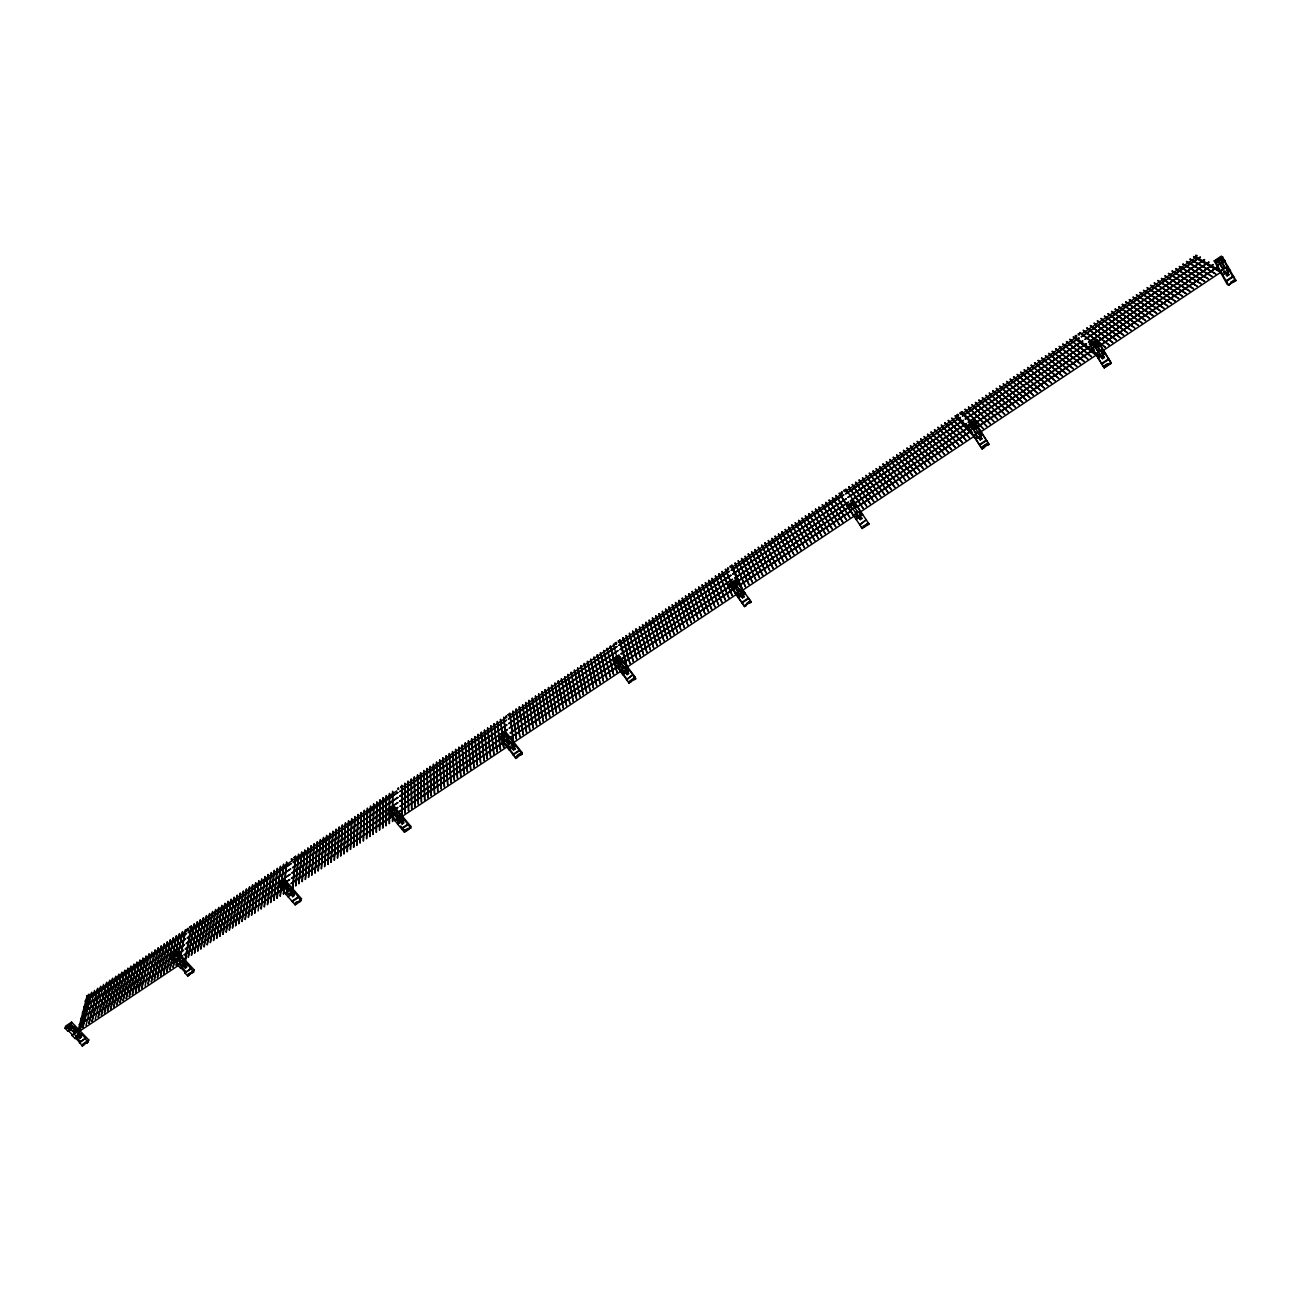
<?xml version="1.0" encoding="UTF-8"?>
<svg xmlns="http://www.w3.org/2000/svg" width="1301" height="1301" viewBox="0 0 1301 1301"><rect width="100%" height="100%" fill="white"/><g stroke="black" fill="none" stroke-linecap="round" stroke-linejoin="round"><path stroke-width="1.5" d="M292.53 887.737L295.49 856.253M292.644 890.551L292.058 888.925M295.652 885.656L298.628 854.074L295.896 885.818M301.881 852.188L298.905 883.818L301.556 852.188M394.821 808.929C392.658 812.133 396.772 813.044 393.276 809.612L389.763 811.304L390.333 812.653L393.861 809.645L390.333 812.653M397.309 811.97L394.61 808.734L394.61 806.945L388.3 811.141L388.3 812.93L390.999 816.166L397.309 811.304L403.977 819.955L397.667 824.151L390.999 815.499L393.471 813.857L397.358 818.508L394.886 820.15M301.978 881.476L304.808 849.911L302.304 881.558M305.182 879.46L307.963 847.829L305.524 879.427M392.772 817.353L392.577 821.516L392.43 815.402M392.447 809.417L392.642 791.268L392.788 809.368M310.906 845.959L308.532 877.427L311.199 845.813M314.338 843.877L311.736 875.28L314.013 843.796M314.956 872.841L317.363 841.601L315.151 873.02M318.029 870.922L320.436 839.503L318.338 870.759M323.38 837.551L321.38 868.873L323.673 837.47M389.178 823.598L389.487 793.382L389.487 823.435M295.246 858.66L294.433 857.489L295.213 858.725L396.821 790.91M326.827 835.535L324.599 866.726L326.502 835.453M327.771 864.303L329.82 833.242L328.015 864.466M330.909 862.238L332.942 831.16L331.235 862.27M334.113 860.172L336.081 829.062L334.471 860.14M339.333 827.176L337.496 858.156L339.024 827.176M385.909 825.68L386.316 795.496L386.267 825.68M340.569 855.879L342.342 824.883L340.911 855.847M343.789 853.732L345.481 822.785L344.098 853.814M347.042 851.618L348.603 820.703L347.367 851.586M383.014 827.843L383.291 797.627M350.327 849.293L351.742 818.605L350.603 849.439M353.498 847.211L354.88 816.508L353.839 847.293M382.673 827.924L383.014 797.773M356.718 845.13L358.019 814.41L357.076 845.097M361.304 812.523L360.117 843.113L361.011 812.556M363.207 840.869L364.313 810.214L363.548 840.82M379.729 829.924L380.006 799.708L379.42 829.989M367.272 808.328L366.589 838.803L367.598 808.328M370.736 806.23L369.826 836.657L370.427 806.213M373.907 804.034L373.078 834.494L373.566 804.034M376.168 832.201L376.9 801.806L376.477 832.282M400.171 819.045L401.879 819.679M401.83 815.06L401.765 785.186L402.058 817.028M404.92 813.027L404.774 783.169L405.261 813.109M407.831 781.299L408.53 810.946L408.124 781.234M411.1 779.25L411.685 808.848L411.295 779.071M414.726 806.555L414.287 776.827L415.052 806.604M417.41 775.006L418.337 804.392L417.637 774.843M420.467 772.761L421.443 802.343L420.808 772.761M424.533 800.066L423.801 770.468L424.874 800.001M427.801 797.822L426.972 768.354L428.143 797.822M430.029 766.468L431.216 795.822L430.338 766.403M433.282 764.403L434.501 793.643L433.526 764.24M436.372 762.191L437.738 791.447L436.697 762.158M439.575 760.093L441.25 789.138L439.884 759.995M442.73 757.898L444.422 787.089L443.072 757.898M446.015 755.897L447.674 784.91L446.259 755.735M450.764 782.535L449.268 753.474L451.089 782.633M452.358 751.62L454.391 780.405L452.634 751.523M455.496 749.376L457.48 778.356L455.822 749.392M458.7 747.294L460.733 776.144L459.025 747.262M463.92 773.835L462.034 744.953L464.262 773.867M465.091 743.017L467.401 771.786L465.416 742.952M468.279 740.854L470.653 769.59L468.604 740.854M471.499 738.789L473.906 767.379L471.808 738.724M474.67 736.577L477.337 765.183L475.011 736.577M480.411 762.825L478.036 734.268L480.736 762.906M481.077 732.3L484.053 760.678L481.419 732.3M484.297 730.203L487.159 758.613L484.623 730.121M487.501 728.007L490.558 756.401L487.826 728.023M490.802 725.991L493.827 754.206L491.046 725.828M493.925 723.763L497.08 752.011L494.25 723.73M500.251 749.62L497.291 721.404L500.592 749.701M502.186 735.455L500.495 719.258L502.528 735.407M502.04 738.252L505.552 735.244L504.999 734.528L501.487 737.537L502.04 738.252L505.634 735.862L503.715 717.111L506.04 735.228M503.227 741.424C506.3 756.645 499.308 739.342 504.251 737M513.375 742.871L509.781 713.062L513.488 741.066M509.081 747.197C507.878 746.774 513.147 747.864 509.293 746.563M512.757 711.289L516.399 739.114L513.033 711.159M511.748 745.424L512.594 744.123L513.651 745.213M515.977 709.143L519.815 736.919L516.253 709.045M519.148 706.882L523.132 734.707L519.489 706.85M522.514 704.866L526.547 732.463L522.709 704.703M529.605 730.105L525.75 702.41L529.93 730.186M532.922 727.893L528.987 700.247L533.28 727.893M532.076 698.295L536.614 725.714L532.402 698.263M535.296 696.1L539.931 723.535L535.638 696.116M538.581 694.051L543.2 721.388L538.874 693.905M541.801 691.856L546.453 719.193L542.11 691.79M545.005 689.628L549.754 716.981L545.347 689.628M548.339 687.578L553.185 714.753L548.583 687.416M551.494 685.334L556.47 712.541L551.819 685.302M554.828 683.253L559.869 710.297L555.072 683.09M558.064 681.09L563.17 708.086L558.308 680.927M561.235 678.829L566.602 705.825L561.56 678.797M564.601 676.764L569.871 703.63L564.813 676.585M573.025 701.255L567.87 674.276L573.367 701.304M576.376 698.995L571.123 672.113L576.717 699.076M579.742 696.751L574.375 669.934L580.067 696.848M583.092 694.523L577.644 667.771L583.417 694.604M509.39 715.729L508.545 714.542L509.341 715.778L615.877 643.832M586.442 692.295L580.896 665.592L586.784 692.376M589.808 690.05L584.149 663.412L590.15 690.148M587.288 661.493L593.402 687.985L587.597 661.331M590.573 659.347L596.72 685.773L590.865 659.233M599.907 683.334L593.939 656.875L600.233 683.432M597.045 654.875L603.404 681.285L597.387 654.842M606.64 678.862L600.428 652.533L606.982 678.829M603.583 650.516L610.315 676.748L603.924 650.484M607.193 648.337L613.568 674.552L606.884 648.402M610.12 646.142L616.983 672.308L610.478 646.109M613.438 644.028L617.259 658.843M619.585 639.832L626.773 665.803L619.926 639.799M619.731 641.539L618.284 640.694L618.642 642.271M622.707 637.75L629.993 663.656L623.049 637.718M622.61 671.137L623.846 672.178L624.09 670.617M626.334 635.522L633.441 661.347M625.407 669.852L626.22 668.568L627.293 669.885M629.261 633.359L636.84 659.005L629.603 633.294M632.546 631.18L640.238 656.745L632.888 631.131M633.115 661.298L625.992 635.604M635.831 628.985L643.507 654.663L636.173 628.952M646.662 652.24L639.458 626.708L647.004 652.208M642.418 624.594L650.37 650.11L642.759 624.561M645.703 622.398L653.639 647.914L646.044 622.317M656.875 645.589L649.118 620.024L657.168 645.394M652.289 617.991L660.518 643.361L652.63 617.91M655.59 615.796L663.998 640.986L655.932 615.763M659.233 613.6L667.397 638.677L658.924 613.665M662.437 611.226L670.682 636.596L662.29 611.519M665.494 609.177L674.129 634.303L665.819 609.112M668.795 606.982L677.414 632.075L669.137 606.949M672.097 604.77L680.862 629.798L672.438 604.737M675.414 602.558L684.326 627.521L675.756 602.526M679.057 600.363L687.855 625.114L678.78 600.46M682.375 598.151L691.27 622.805L682.082 598.249M685.334 595.939L694.474 620.707L685.676 595.891M688.652 593.728L697.938 618.447L688.993 593.646M691.969 591.5L701.402 616.154L692.311 591.435M695.287 589.288L704.947 613.747L695.628 589.255M698.604 587.076L708.378 611.421L698.946 587.044M711.452 609.226L702.052 584.686L711.793 609.112M705.256 582.637L715.013 607.047L705.597 582.604M708.573 580.425L718.494 604.77L708.915 580.392M721.746 602.379L711.907 578.246L722.071 602.396M715.566 575.936L725.519 599.972M728.625 597.81L718.884 573.643L728.967 597.696M299.572 900.178L300.092 901.56L301.507 898.796L285 879.964L278.804 884.095M721.892 571.529L732.284 595.614L722.234 571.497M731.552 584.051L725.34 569.139L731.878 583.921M725.177 600.054L715.241 576.018M300.092 901.56L295.164 904.829L288.204 896.909L294.449 892.079L289.814 895.169M301.507 898.796L300.271 899.495M744.985 593.321L738.317 597.744L744.985 593.321L741.993 588.914L731.682 564.927L742.334 588.849L739.96 590.638L736.366 585.58L738.594 584.1L731.943 588.54M745.603 586.621L735.016 562.861L745.262 586.653M748.709 584.36L738.155 560.585L749.051 584.328M301.344 900.731L294.449 892.079M738.399 594.72C740.594 591.874 739.765 596.817 738.448 594.964C741.18 597.208 739.976 591.516 738.301 594.215M752.173 582.149L741.489 558.357L752.498 582.035M741.066 592.362L741.489 593.5M741.212 593.11L741.147 592.134M755.93 579.693L745.034 556.178L755.621 579.774M748.059 554.047L759.41 577.481L748.417 554.015M296.514 903.935L295.978 902.552L296.579 903.219M762.532 575.253L751.539 551.657L762.858 575.14M754.759 549.591L766.208 573.058L755.1 549.542M758.109 547.347L769.785 570.586L758.467 547.314M295.164 904.829L295.343 902.894L296.953 901.837M772.908 568.358L761.589 544.94L773.233 568.244M764.825 542.875L776.583 566.146L765.167 542.826M292.741 896.714L291.717 894.21L292.741 896.714L294.335 894.519L292.855 895.511M768.175 540.631L780.177 563.675L768.501 540.517M783.609 561.284L771.851 538.272L783.316 561.479M775.233 536.158L786.991 559.235L774.924 536.223M294.384 892.795L287.635 884.306L285.57 885.688L289.554 890.226L291.619 888.843M292.709 890.079L295.799 856.253M778.6 533.914L790.504 556.909L778.356 534.028M781.966 531.654L793.886 554.633L781.657 531.735M785.332 529.409L797.48 552.258L785.088 529.54M289.554 890.226L287.017 885.997M788.699 527.165L800.977 549.738M792.065 524.921L804.457 547.591L791.772 525.019M795.431 522.66L807.872 545.347L795.122 522.742M288.204 896.909L285.358 893.673L287.96 890.144L283.992 885.623M811.092 542.956L798.554 520.254L811.417 542.793M814.589 540.679L801.92 517.993L814.865 540.452M800.652 549.9L788.406 527.263M805.221 515.895L818.329 538.403L805.563 515.814M280.04 885.038L280.626 885.721L284.155 882.712L283.569 882.029L278.609 885.997L281.374 889.136L287.635 884.306M808.604 513.651L821.728 536.11L808.929 513.57M825.062 533.719L812.052 511.228L825.387 533.605M283.618 893.998L284.431 886.046M284.838 882.062L286.838 862.124M815.353 509.13L828.656 531.458L815.711 509.098M832.038 529.068L818.768 506.951L832.364 528.954M822.476 504.577L835.844 526.547M284.09 883.412L283.569 882.029M283.276 893.95L283.683 889.982M284.48 882.029L286.513 862.189M825.859 502.365L839.243 524.482L825.615 502.479M842.511 522.059L828.981 499.926L842.837 521.896M832.298 497.828L846.349 519.733L832.624 497.714M280.626 885.721L280.105 884.338M281.26 888.16L280.219 896.243L280.902 888.111M281.325 884.127L283.602 864.108L281.878 882.176M281.374 889.136L283.862 886.827L287.846 891.348M835.681 495.551L849.781 517.473L836.023 495.486M835.518 526.71L822.151 504.69M839.08 493.29L853.245 515.163L839.438 493.258M845.829 488.981L859.961 510.512M848.724 486.85L863.246 508.528L849.049 486.737M852.122 484.59L866.661 506.219L852.448 484.46M276.885 898.194L280.496 866.173L277.227 898.243M855.538 482.313L870.271 503.845L855.879 482.281M859.278 480.004L873.849 501.275M273.698 900.292L277.389 868.239L274.039 900.357M862.677 477.776L877.297 499.177L862.4 477.874M860.904 514.009L859.457 514.968M865.75 475.483L880.858 496.803L866.076 475.369M884.078 494.413L869.247 473.06L884.404 494.25M887.9 491.859L872.89 470.816L887.624 492.103M876.337 468.62L891.461 489.55M894.681 487.42L879.427 466.457L894.958 487.176M270.527 902.374L274.3 870.304L270.803 902.552M882.826 464.083L898.357 485.143L883.151 463.969M886.241 461.806L901.983 482.752L886.583 461.725M905.252 480.329L889.754 459.367L905.577 480.167M267.648 904.602L271.324 872.467L267.323 904.537M893.429 457.253L909.057 478.052L893.12 457.318M891.136 489.713L876.012 468.734M912.343 475.662L896.6 454.797L912.652 475.45M899.934 452.667L916.132 473.336L900.276 452.585M903.366 450.374L919.709 470.962L903.723 450.341M264.119 906.732L268.104 874.451L264.461 906.732M926.523 466.23L910.326 445.641L926.849 466.116M930.052 463.839L913.757 443.348L930.378 463.676M933.598 461.481L917.124 441.283L933.923 461.302M261.29 908.846L264.965 876.516L260.932 908.814M920.88 438.909L937.403 459.188L920.636 439.039M923.986 436.616L941.03 456.749L924.328 436.534M922.978 468.588L906.895 447.918L923.271 468.393M927.434 434.306L944.526 454.456L927.776 434.274M931.207 432.03L948.12 452.065L930.931 432.127M951.373 449.642L934.411 429.558L951.698 449.479M937.761 427.411L955.243 447.333L938.086 427.297M258.102 910.96L261.729 878.744M962.057 442.535L944.721 422.679L962.366 442.34M948.12 420.548L965.927 440.21L948.445 420.386M955.032 415.93L972.985 435.51L955.373 415.8M254.573 913.042L258.818 880.647L254.915 913.074M972.904 423.297L961.569 411.62L975.408 426.533M958.837 444.877L941.257 424.988L958.544 444.991M965.179 409.213L983.214 428.712L964.984 409.473M251.402 915.123L255.728 882.696L251.727 915.123M990.337 423.687L971.831 404.578L990.126 423.98M969.554 437.754L951.633 418.06L969.212 437.835M975.587 402.399L993.964 421.573L975.343 402.529M982.206 397.797L1001.103 416.824L982.515 397.634M979.311 434.55L981.214 434.111M979.864 430.859L977.051 427.753M981.068 434.127C979.913 438.128 978.222 430.696 981.247 434.355M248.215 917.238L252.638 884.761L248.524 917.384M1008.031 412.01L989.199 392.983L1008.275 411.75M986.548 426.354L968.367 406.888L986.792 426.094M245.043 919.352L249.564 886.827L245.32 919.531M999.591 386.186L1019.106 404.855L999.9 386.023M997.298 419.215L978.775 399.944L997.542 418.938M1006.551 381.535L1026.261 400.09L1006.876 381.372M1013.528 376.867L1033.466 395.293L1013.853 376.721M992.923 390.642L1011.934 409.587L992.63 390.837M241.921 921.401L246.474 888.892L242.197 921.531M1015.252 407.262L996.159 388.332L1015.496 406.985M1040.475 390.495L1020.569 372.037L1040.784 390.333M1024.326 369.712L1044.345 388.056L1024.131 369.988M1022.749 402.367L1003.12 383.681L1022.488 402.497M1047.663 385.649L1027.546 367.37L1047.956 385.405M238.685 923.612L243.385 890.941L239.026 923.645M1031.351 365.174L1051.615 383.177L1031.01 365.207M1029.595 397.569L1010.096 379.03L1029.904 397.407M1034.506 362.865L1055.192 380.851L1034.799 362.67M1038.328 360.377L1058.803 378.445L1038.003 360.54M1041.516 358.1L1062.429 376.038L1041.727 357.954M1066.056 373.371L1045.321 355.661L1065.795 373.647M1069.422 371.24L1048.573 353.335L1069.682 370.964M235.514 925.678L240.311 893.006L235.839 925.678M1073.276 368.525L1052.054 351.205L1073.049 368.817M1055.55 348.831L1076.903 366.41L1055.892 348.701M232.342 927.873L237.221 895.055L232.684 927.873M1083.944 361.58L1062.624 343.952L1084.205 361.288M1091.197 356.702L1069.666 339.252L1091.474 356.458M229.171 929.939L234.147 897.121L229.513 929.971M1108.842 345.009L1086.725 327.868L1109.102 344.732M226.032 931.971L231.074 899.17L226.341 932.085M1116.372 339.854L1094.027 323.136L1116.144 340.146M1097.263 320.973L1120.112 337.609L1097.605 320.843M1095.166 354.197L1073.162 336.943L1094.824 354.279M1104.338 316.257L1127.414 332.747L1104.663 316.078M1107.883 313.883L1131.089 330.308L1108.176 313.687M222.829 934.151L228 901.219L223.154 934.264M1105.232 347.465L1083.196 330.226L1105.46 347.156M1114.973 309.15L1138.408 325.445L1115.299 308.988M1112.713 342.277L1090.254 325.51L1112.534 342.602M219.69 936.216L224.927 903.268L219.95 936.395M1125.609 302.043L1149.417 318.111L1125.934 301.881M1160.216 310.939L1136.293 294.79L1160.362 310.581M216.535 938.281L221.853 905.317L216.86 938.395M1147.287 287.635L1171.469 303.491L1147.124 287.911M213.413 940.363L218.779 907.366L213.657 940.574M1163.858 308.467L1139.855 292.416L1164.037 308.142M87.134 995.59C87.622 997.639 89.802 994.598 87.134 995.59L78.32 1029.888M210.193 942.526L215.706 909.415L210.518 942.526M1167.534 306.028L1143.433 290.253L1167.729 305.686M1175.551 268.77L1201.034 283.797L1175.828 268.526M1175.177 300.938L1150.539 285.277L1174.949 301.133M207.038 944.705L212.648 911.464L207.379 944.705M1178.787 298.336L1154.117 282.902L1178.625 298.693M1186.593 261.387L1212.125 276.446L1186.431 261.664M1182.56 296.026L1157.711 280.479L1182.235 296.189M1190.187 258.997L1215.833 273.974L1189.976 259.273M204.224 946.803L209.624 913.53L203.915 946.689M200.728 948.819L206.517 915.562L201.004 948.998M1208.157 278.999L1182.739 264.022L1208.353 278.658M192.158 971.457L192.629 972.872L194.223 970.009L177.343 951.682L171.26 955.731L170.87 957.747L173.7 960.805L179.928 956.024L183.848 961.179L177.765 965.212L180.676 968.367L186.889 963.586L190.954 968.887L184.888 972.92L187.799 976.075L192.759 972.107L189.816 973.018M197.606 950.885L203.444 917.612L197.915 950.998M194.434 953.015L200.387 919.661L194.727 953.161M191.312 955.259L197.329 921.693L191.621 955.178M187.799 976.075L188.157 974.042M189.117 975.197L188.645 973.798L189.247 974.449M188.45 957.194L194.223 923.743L188.141 957.194M185.523 966.822L184.352 965.57L185.295 968.107L186.986 965.862M184.888 972.92L191.084 968.139M185.132 959.195L191.361 925.678L185.409 959.374M185.279 961.732L191.458 927.385L189.8 926.8L190.905 928.345L292.383 860.612L291.538 859.392L292.383 860.612M180.676 968.367L186.889 963.586M179.928 956.024L177.895 957.373L181.961 961.781L182.189 960.512L177.765 965.212M179.912 961.244L185.734 929.613M179.571 961.195L185.409 929.695M177.879 957.406L176.22 965.423L176.806 961.309M178.286 953.405L182.547 931.565L178.627 953.454M174.399 961.455L173.082 967.521L174.041 961.423M175.554 953.503L179.489 933.598L175.895 953.535M176.286 955.21L175.814 953.812L176.286 955.21L170.87 957.747M175.684 954.544L177.343 951.682M176.253 935.793L169.943 969.603L176.578 935.728M172.887 957.471L176.432 954.462M173.7 960.805L176.22 958.479L180.286 962.886M166.642 971.571L173.391 937.663L167 971.554M163.519 973.571L170.35 939.696L163.828 973.717M160.397 975.652L167.309 941.729L160.722 975.734M157.258 977.734L164.268 943.762L157.6 977.815M154.12 979.897L161.226 945.794L154.461 979.897M157.99 947.99L151.306 982.044L158.315 947.909M147.859 984.011L155.144 949.86L148.216 984.06M145.078 986.06L151.924 952.039M141.955 988.207L149.208 953.991M141.679 988.077L148.883 954.072M138.491 990.256L146.037 955.942L138.817 990.354M135.418 992.435L143.012 957.959L135.727 992.37M132.263 994.354L139.971 959.975L132.539 994.533M129.157 996.436L136.947 962.008L129.466 996.436M126.083 998.452L133.97 964.041L126.376 998.583M122.912 1000.615L130.897 966.041L123.253 1000.648M119.806 1002.681L127.921 968.074L120.115 1002.795M502.414 736.919L504.446 738.675L502.788 739.44M116.683 1004.746L124.896 970.091L117.041 1004.795M113.594 1006.779L121.871 972.107L113.919 1006.779M110.471 1008.925L118.846 974.124L110.829 1008.925M107.365 1010.991L115.838 976.14L107.723 1010.991M104.617 1013.056L112.683 978.157L104.291 1012.942M180.432 965.7L180.595 964.724M180.611 965.114C183.018 966.139 180.205 965.944 181.912 964.626M101.202 1015.008L109.804 980.173L101.478 1015.187M98.063 1017.138L106.78 982.174L98.404 1017.187M95.249 1019.333L103.56 984.385M617.829 661.591C614.056 665.071 621 662.973 616.007 661.949M91.883 1021.22L100.762 986.207L92.208 1021.301M86.663 1041.499L87.069 1042.914L86.663 1041.499L83.199 1043.792L82.321 1046.069L79.556 1042.199L85.508 1038.247L81.231 1033.823L76.759 1036.783M87.069 1042.914L88.81 1039.971L71.588 1022.147L65.619 1026.115L65.05 1028.229L67.928 1031.221L74.124 1026.456L78.271 1030.75L72.092 1035.498L75.068 1038.572L81.231 1033.823M79.345 1042.995L85.508 1038.247M401.017 787.69C400.432 785.332 401.18 787.154 401.358 787.869L506.398 717.469M88.81 1023.253L97.754 988.207L89.118 1023.367M82.321 1046.069L87.265 1042.134M86.029 1025.416L94.55 990.435M78.548 1037.011L80.32 1034.718L81.508 1035.954L79.735 1038.247L78.548 1037.011L80.32 1034.718M82.581 1027.481L91.737 992.224L82.939 1027.481M79.654 1029.351L88.875 994.143L79.979 1029.351M79.719 1032.002L88.972 995.802M72.124 1027.774L76.271 1032.067L76.613 1030.734L72.482 1026.44M75.068 1038.572L75.263 1037.775L79.556 1042.199M289.733 894.21C285.797 893.088 290.156 895.738 289.472 893.104M72.092 1035.498L76.613 1030.734M67.928 1031.221L70.482 1028.88L74.629 1033.157M70.384 1025.741L69.978 1024.31L70.384 1025.741L67.05 1027.953L66.432 1027.318L69.978 1024.31M69.766 1025.09L71.588 1022.147M67.05 1027.953L70.596 1024.944M79.231 1033.905C77.751 1037.222 76.417 1031.66 79.101 1034.1M397.83 820.232L398.317 821.809L398.984 820.297M850.382 507C853.293 508.951 850.203 506.398 851.196 505.39M191.458 927.385L190.027 927.206L190.905 928.345M509.13 746.432L510.301 747.652L510.512 746.14M971.489 426.077L969.928 426.793M289.83 894.389L288.204 893.576M400.236 818.817C401.863 823.468 402.009 815.19 400.236 819.825M513.619 745.115L511.878 745.522M624.496 671.918L624.057 670.747L622.772 671.218M625.423 669.625C627.749 666.909 627.115 672.959 625.326 669.56M976.352 436.697C978.515 435.51 977.62 437.25 976.417 435.542M402.042 817.597L401.375 816.443M981.035 434.388L979.588 435.103M1098.662 354.604C1102.695 352.62 1098.223 357.141 1099.833 355.937M733.455 584.783L731.812 585.108M75.019 1034.978C77.409 1038.019 74.011 1034.311 76.613 1035.759M77.393 1033.498L79.231 1033.693L77.426 1034.1M622.74 670.714L623 672.259L624.366 671.674M180.676 964.724L180.888 965.846L182.27 965.57M183.034 963.423C183.181 966.789 186.368 962.106 183.132 963.423M184.661 964.399C185.767 960.854 180.953 964.594 184.579 964.171M728.674 569.139L727.877 567.643L727.357 569.236M289.814 894.08L288.594 894.828L288.058 893.592M1196.757 257.013L1081.261 334.097M88.37 996.761L188.125 930.199C185.214 929.012 189.702 926.914 188.629 929.63M399.309 821.289L397.895 821.565L397.927 820.232M510.805 747.164L509.39 747.441M1076.626 336.91L1076.594 335.528L1075.26 335.609L1075.293 336.992L1095.702 353.091M622.837 670.714L622.724 671.82M627.163 669.82L625.862 670.275M741.277 592.427L742.936 592.248L742.074 593.419M740.041 594.785L738.317 594.671M856.562 515.651C856.286 519.571 860.091 514.139 856.302 515.407C855.96 518.985 859.538 514.594 856.757 515.489M977.978 436.599L976.937 437.087M1098.76 354.36L1100.451 354.506L1099.28 355.807M1226.827 269.567C1230.941 267.957 1225.64 273.633 1227.038 268.754M1225.135 272.299C1223.672 275.324 1226.241 268.315 1223.948 272.755M1096.532 342.911C1096.206 347.237 1099.995 340.553 1096.092 343.448M1096.532 343.171L1096.174 341.561M506.805 717.258L506.365 715.696L505.52 717.03M842.365 493.307L842.023 491.615L841.064 493.046M856.643 515.895L857.326 514.594M290.822 891.478L292.53 891.884L290.822 892.502M400.366 818.98L401.879 818.996M1223.607 271.177L1225.135 271.307L1224.322 272.803M624.269 671.82L622.756 671.788M741.424 592.215L742.562 591.955M856.904 515.684L857.798 516.578L856.269 516.53M1156.54 313.378L1132.943 297.067L1156.687 313.037M979.881 433.884L978.937 434.225M1172.12 270.868L1197.31 286.301L1172.12 271.226M1193.554 288.513L1168.396 273.373L1193.359 288.855M285.618 883.184L284.74 883.477M620.301 660.306L618.788 660.241M619.341 642.385L728.251 569.708M844.707 490.753L845.26 491.567L958.203 416.222L957.341 414.954L958.203 416.206M85.199 1001.006L186.498 933.484L85.313 1001.054M291.18 863.571L188.32 932.557M397.781 792.439L293.099 862.644L397.911 792.537M399.749 791.496L506.317 720.136M729.194 571.302L618.756 645.329L729.341 571.497M843.715 494.9L731.276 570.261M845.861 493.892L960.528 417.377L845.715 493.681M962.366 415.816L1079.245 337.918L962.529 416.044M1081.342 336.731L1200.189 257.045M188.369 932.557L291.229 863.571M399.797 791.496L506.479 720.315M731.308 570.31L843.731 494.933M1081.359 336.748L1200.368 257.273M185.392 939.029L83.752 1007.007L185.571 939.111M187.23 937.81L290.774 868.857L187.36 938.086M397.976 797.562L292.481 867.718L397.797 797.367M399.618 796.147L507 724.82L399.7 796.179M508.707 723.405L617.861 650.614M732.821 573.952L846.187 498.738M847.976 497.161L963.277 420.288M965.277 418.955L1082.904 340.862L965.293 418.987M508.854 723.665L617.991 650.858M846.219 498.771L732.853 573.969M848.154 497.421L963.374 420.451M1204.628 259.777L1084.855 339.447L1204.45 259.533M184.498 944.624L82.288 1012.926L184.466 944.786M186.238 943.404L290.334 874.239L186.368 943.615M291.961 872.873L397.976 802.506L291.993 873.02M399.651 801.172L507.553 729.438L399.749 801.318M509.276 728.056L619.13 655.086L509.309 728.153M848.35 502.088L734.691 578.116L848.528 502.349M850.334 500.771L966.236 423.524M968.253 422.175L1086.514 343.675L968.351 422.305M621.097 653.948L732.642 579.238L620.984 653.834M850.496 501.031L966.35 423.687M1208.938 262.217L1088.449 342.212L1208.775 262.021M522.189 754.173L515.472 745.164L509.065 749.441L515.781 758.418L517.18 757.507C514.968 755.865 520.579 752.124 520.888 755.035L522.189 754.173L521.961 752.482L506.219 732.577L499.812 736.854L502.625 741.846L508.984 736.951L506.837 738.383L510.626 743.18L512.773 741.749L508.984 736.951M620.544 662.681L624.236 667.608L626.415 666.161L622.724 661.233L616.332 666.161L613.373 661.201L619.91 656.842L635.23 677.284L635.669 678.878L634.335 679.756L633.636 678.439L629.863 680.943M746.042 605.615C744.237 603.014 747.473 606.299 744.611 606.575L729.048 584.116L735.715 579.693L751.246 602.168L749.896 603.062L749.132 601.778L746.563 603.485M851.586 503.52L847.748 506.902L846.918 505.601L853.7 501.08L869.019 524.027L867.637 524.937L866.808 523.669L868.141 522.693L869.019 524.027M967.017 425.59L973.929 420.971L975.018 422.126L989.004 444.389L987.605 445.332L986.695 444.096L982.71 446.747L983.605 447.983L982.109 448.975L967.017 425.59L982.109 448.975M1104.256 367.907L1098.093 357.921L1105.134 353.238L1108.972 359.304L1111.298 363.239L1109.867 364.199L1109.379 363.386L1104.256 367.907L1089.425 344.033L1096.483 339.333L1100.061 344.18L1092.515 348.489L1095.279 346.651L1098.532 352.148L1095.767 353.986L1092.515 348.489M1225.607 273.161L1229.917 270.299L1235.95 280.528L1234.486 281.488L1234.031 280.658L1228.778 285.277L1227.217 284.366L1214.207 260.899L1221.395 256.118L1225.135 260.916L1217.362 265.371L1220.175 263.501L1223.314 269.161L1220.501 271.031L1217.362 265.371M503.129 735.504L504.918 733.439M972.985 422.646L968.822 424.386M1220.257 257.793C1220.468 255.972 1218.809 260.558 1216.402 260.363L1216.077 259.647M175.814 953.812L172.431 956.072L173.033 956.723M615.129 661.168L618.788 658.729L619.341 659.477L615.828 662.469L615.129 661.168L615.828 662.469M730.983 584.003L734.707 581.514L735.472 582.799L731.747 585.287L730.983 584.003L729.666 585.548M852.805 502.853L849.016 505.373L849.846 506.626L853.635 504.105L852.318 501.991M973.148 422.679L969.294 425.248L970.188 426.484L974.059 423.898L973.148 422.679L975.018 422.126M1095.816 340.96L1091.881 343.594L1092.368 344.407L1096.792 342.163L1095.816 340.96L1096.792 342.163M1216.858 260.346L1221.444 257.988L1221.915 258.834L1217.899 261.501L1216.858 260.346L1217.899 261.501M65.05 1028.229L66.432 1027.318M283.488 882.728L284.805 881.867L287.57 885.022M388.3 812.93L389.747 811.954M393.276 809.612L394.61 808.734M499.991 738.529L501.487 737.537M505.634 735.862L506.219 732.577M613.763 662.746L615.275 661.737M619.487 660.046L619.91 656.842M735.715 579.693L736.333 581.108L734.707 581.514M854.546 502.365L852.74 502.609M968.09 426.744L969.684 425.687M1089.425 344.033L1092.856 344.781M1096.304 341.35L1097.8 340.342M1214.207 260.899L1215.768 261.777L1217.427 260.672M1221.444 257.988L1222.973 256.98M280.707 885.005L284.155 882.712M615.682 661.9L619.341 659.477M1092.368 344.407L1096.304 341.789M1217.329 261.192L1221.915 258.834M171.569 958.056L80.695 1018.748L171.765 958.317M178.302 953.568L183.539 950.364M281.211 885.022L185.132 949.014L279.715 886.42M286.269 881.655L289.749 879.46L284.773 883.054M389.389 812.979L291.505 878.386L389.584 813.255M394.447 809.596L397.927 807.417L394.642 809.889M501.503 738.708L399.879 806.409L501.308 738.431M615.324 662.925L510.057 733.032L615.129 662.632M731.211 585.743L622.252 658.306L730.999 585.45M849.033 506.853L736.431 582.132L849.228 507.146M854.383 503.276L969.245 426.793M974.612 423.215L1090.14 346.505L974.807 423.508M1097.117 341.61L1213.264 264.558L1097.312 341.919M178.497 953.828L183.343 950.283M854.578 503.585L969.44 427.086M502.625 741.846L505.081 739.553L508.87 744.351L506.365 746.01L509.146 750.059L515.472 745.164M849.862 510.025L852.513 508.252L856.009 513.456C847.032 520.075 866.58 507.244 857.863 512.22L853.846 506.203M1100.061 344.18L1097.215 345.367L1100.467 350.863L1102.809 349.302L1105.622 353.612L1098.093 357.921M1225.135 260.916L1222.159 262.184L1225.282 267.843L1227.672 266.25L1230.486 270.624L1222.729 275.064L1228.778 285.277M850.171 510.512L856.969 505.991M182.514 956.121L79.166 1024.765L182.498 956.17M287.44 885.9L184.205 954.95M396.366 813.824L290.936 883.655L396.171 813.532M399.7 811.19L508.545 738.74M510.447 737.521L621.471 663.917L510.496 737.618M623.342 662.567L736.187 587.353L623.358 662.664M739.765 584.848L851.391 510.545M856.757 506.967L970.595 431.2M974.319 428.777L1093.718 349.253M1217.492 266.916L1095.962 348.164L1217.606 266.981M287.651 886.192L184.091 954.771M399.749 811.336L508.756 739.017M739.976 585.141L851.602 510.838M856.952 507.276L970.79 431.509M974.498 429.037L1093.913 349.562M287.96 890.144L289.668 889.022M397.358 818.508L399.082 816.231L396.496 813.125M508.87 744.351L510.496 742.107L508.61 739.716M622.675 674.601L629.212 670.259L622.675 674.601L619.878 670.503L623.976 666.632L621.211 662.941M735.52 593.598L739.57 589.727L736.87 585.938M972.904 428.826L975.425 432.826L980.32 430.777M1100.467 350.863L1099.621 350.213L1097.686 351.498L1098.532 352.148M1225.282 267.843L1222.322 268.591L1223.314 269.161M76.271 1032.067L78.271 1030.75M181.961 961.781L183.994 960.431M395.195 812.702L399.082 817.37L401.196 815.971M973.408 435.38L976.108 433.575L972.741 428.224M285.358 893.673L291.538 889.559M394.886 820.817L401.196 816.638M506.431 746.644L512.773 741.749M620.04 671.088L626.578 666.746L629.212 670.259M735.764 594.118L742.416 589.695M973.798 435.802L980.71 431.2M1095.767 353.986L1103.297 349.676M1220.501 271.031L1228.258 266.575M79.556 1031.189L178.757 965.228M401.326 816.995L508.089 746.221M512.805 743.082L621.358 670.893M626.106 667.738L736.708 594.183M741.505 590.996L854.22 516.042M860.774 511.683L975.636 435.298M980.564 432.03L1097.67 354.148M1102.663 350.815L1220.371 272.543M397.667 823.484L403.961 819.288L410.774 828.119L408.921 828.282L404.481 832.282L397.667 824.151M858.546 517.131L856.156 519.424L862.612 514.432M980.303 436.534L978.645 437.624L980.287 439.901L981.946 438.811L980.303 436.534L981.946 438.811M1100.792 356.441L1102.484 355.319L1104.256 357.547L1102.565 358.669L1101.719 358.003L1103.411 356.881M184.124 966.838L185.588 965.879L186.759 967.131L185.295 968.107M291.603 895.413L293.083 894.421L294.237 895.722M401.033 822.687L402.546 821.695L403.652 823.029L402.139 824.021L401.017 821.549L402.139 824.021M512.464 748.644L513.993 747.62L515.082 748.986L513.537 750.01L512.318 747.571L513.537 750.01M625.944 673.219L627.505 672.178L628.578 673.593L627.001 674.634L625.683 672.227L627.001 674.634M741.537 596.395L743.147 595.338L744.172 596.785L742.562 597.842L741.147 595.484L742.562 597.842M979.311 438.372L980.987 437.266M1228.03 273.096L1226.306 274.235L1227.201 275.861L1228.925 274.706L1227.038 272.527L1228.925 274.706M402.139 822.882L403.652 821.89L403.652 823.029M513.407 748.953L514.952 747.929L515.082 748.986M626.74 673.642L628.302 672.601L628.578 673.593M742.172 596.931L743.765 595.874L744.172 596.785M981.263 438.063L979.604 439.169L980.287 439.901M1227.933 274.153L1226.209 275.292L1227.201 275.861M79.735 1038.247L81.166 1037.287L79.979 1036.051M860.303 519.619L861.945 518.53L861.392 517.7L859.766 518.79L860.303 519.619L859.31 518.123L860.937 517.05L861.945 518.53M292.383 900.861L298.563 896.763M401.684 828.282L407.977 824.102M512.984 754.369L519.392 750.108M633.636 678.439L634.172 679.171L629.147 683.204L626.497 679.675L632.855 674.764L629.05 669.673M741.798 602.412L748.449 598.005L751.246 602.168M979.295 444.698L986.191 440.112M1101.443 363.581L1108.485 358.913M1225.965 280.886L1233.12 276.137M292.318 901.577L298.498 897.479M401.684 828.948L407.977 824.769M513.066 755.003L519.473 750.742M626.497 679.675L632.855 674.764M742.025 602.948L748.677 598.541M979.686 445.137L986.597 440.551M1101.931 363.971L1108.972 359.304M1226.534 281.227L1233.706 276.462M87.606 1040.784L88.81 1039.971M192.987 970.839L194.223 970.009M404.481 832.282L404.465 830.461L406.091 829.387M409.457 827.143L410.742 826.298L394.61 806.945M520.66 753.344L521.961 752.482M633.912 678.179L635.23 677.284M982.727 446.503L986.434 444.048M1104.679 365.565L1107.184 363.906M405.261 830.688L407.685 828.412M862.872 526.287L867.117 524.173L862.238 528.515L846.918 505.601M1104.825 365.695L1109.379 363.386M1230.681 282.154L1234.031 280.658M86.468 1042.28L83.004 1044.573L83.622 1045.207M188.515 974.547L192.028 972.221M295.929 903.268L299.506 900.894M516.611 756.792L520.319 754.336M633.798 679.024L630.009 681.529L630.562 682.261M745.522 604.867L749.376 602.314M983.101 447.186L987.101 444.535L987.605 445.332M405.847 831.388L409.49 828.965M517.18 757.507L520.807 754.417L520.237 753.702M745.815 605.079L749.669 602.526L749.132 601.778M1109.867 364.199L1105.785 366.898M1229.754 283.911L1234.486 281.488M1193.619 256.525L1219.541 271.502L1193.57 256.882M1204.498 281.471L1179.178 266.445L1204.661 281.13M1189.813 290.952L1164.818 275.747L1189.667 291.31M1185.927 293.733L1161.305 278.381L1186.17 293.424M1118.632 306.906L1142.083 323.006L1118.844 306.629M1111.542 311.638L1134.748 327.885L1111.639 311.281M1087.587 359.157L1066.348 341.561L1087.847 358.881M1102.305 351.888C1099.621 353.839 1105.069 354.376 1103.053 351.904M1099.621 354.051L1099.345 355.856M1037.043 392.918L1017.073 374.379L1037.125 392.609M859.652 513.228L859.619 515.212L860.872 513.781M856.855 515.115L856.334 516.578M398.675 789.398L398.415 787.772L397.586 789.073M1220.907 260.33C1225.184 257.972 1221.021 263.729 1221.037 258.395M619.081 659.005L620.04 658.924M1153.011 315.476L1129.187 299.539L1152.816 315.818M1122.194 304.532L1145.482 320.696M1094.157 343.399L1079.83 332.471L1092.336 342.456M1080.594 363.743L1059.112 346.31L1080.318 363.987M985.882 395.244L1004.73 414.417L985.8 395.585M284.821 883.753C281.862 886.014 288.237 884.989 283.943 882.745M960.675 414.141L959.748 413.051L960.919 412.271L974.303 426.484M1102.565 351.823L1103.72 353.173L1101.833 353.579M1103.053 352.051L1101.931 353.579M1123.722 335.007L1100.857 318.436L1123.462 335.284M187.507 929.581L188.173 930.02M1196.27 256.931L1195.619 255.256L1197.196 255.614M70.677 1027.546C75.734 1024.489 62.367 1027.579 74.986 1031.823M741.57 593.354L742.838 593.354L742.952 592.183L731.146 565.886L729.877 566.342L730.511 567.594M860.546 513.521L859.424 515.082M852.773 504.967L854.09 503.585M1145.628 320.355L1122.324 304.19M1078.708 333.934C1081.147 337.105 1075.52 332.942 1079.684 333.755M1076.269 337.284L961.358 414.125L960.756 413.311M1217.069 262.2C1222.159 259.306 1218.321 265.957 1218.663 260.948M1195.814 256.817L1220.305 270.787M1234.373 279.617L1235.95 280.528M735.797 581.823L736.024 583.238L734.414 582.962M973.912 423.232L974.075 424.711L972.465 424.402M957.194 415.816C960.886 416.401 956.219 412.157 957.194 415.816L972.611 432.713M616.267 644.337L615.893 643.507M1095.052 340.293L1095.393 340.96M1095.458 344.879L1098.597 347.318M1091.181 342.732L1092.368 343.968M1111.298 363.239L1096.483 339.333M513.472 744.806C510.122 743.456 513.586 748.433 513.586 744.66M1092.141 345.123L1093.865 344.049M730.577 566.553L731.276 567.675L842.186 493.664L841.373 492.445M78.889 1035.677L80.077 1036.897M76.239 1037.076L80.207 1041.19M68.14 1030.425L72.303 1034.718M71.035 1024.261L73.913 1027.237M78.06 1031.53L81.036 1034.604M85.313 1039.027L88.289 1042.117M976.953 425.427L970.042 430.029M974.059 423.898L970.188 426.484M181.668 967.001L185.555 971.229M173.846 960.073L177.912 964.464M180.823 967.619L185.018 972.172M989.004 444.389L973.929 420.971M176.969 953.698L179.782 956.755M183.848 961.179L186.759 964.334M190.954 968.887L193.865 972.042M177.814 958.674L180.53 961.618M983.605 447.983L987.199 444.877L986.695 444.096M1196.237 255.972L1196.286 256.573M281.439 888.437L285.423 892.958M393.471 812.718L397.358 817.386M393.276 817.093L395.764 820.053M400.724 826.005L404.465 830.461M503.438 741.44L514.35 755.198M502.56 741.228L506.365 746.01M506.431 734.252L509.065 737.569M512.854 742.367L515.554 745.798M505.894 739.7L508.74 743.278M618.495 662.908L622.187 667.82M618.756 663.884L622.447 668.812M615.064 660.062L619.081 658.387L618.577 657.721M613.373 661.201L615.731 664.339M618.089 667.478L627.537 680.049M619.878 670.503L616.332 666.161M622.529 674.016L626.334 679.089M620.317 658.387L622.886 661.802M633.018 675.349L635.669 678.878M616.853 646.548L508.268 719.046L616.885 646.532M734.154 585.889L737.732 590.947M734.545 586.8L738.139 591.857M729.048 584.116L744.611 606.575M736.333 581.108L738.822 584.621M727.909 569.285L727.796 569.122M858.953 480.118L873.54 501.47M867.637 524.937L863.718 527.539M853.635 504.105L849.846 506.626M857.863 512.22L857.326 511.391L855.473 512.627L856.009 513.456M861.392 527.181L862.238 528.515M974.644 426.956L978.01 432.306M1102.565 358.669L1101.622 357.092L1103.313 355.97L1104.256 357.547M1095.263 347.383L1096.889 350.132M1090.742 345.058L1093.003 348.879M1096.255 354.376L1098.581 358.295M1099.573 343.789L1102.809 349.302M1097.198 346.099L1099.621 350.213M1215.768 261.777L1217.947 265.697M1221.07 271.356L1223.314 275.389M506.772 734.902C503.406 738.236 509.293 737.976 505.081 735.699M1224.55 260.59L1227.672 266.25M1223.249 259.468L1226.957 266.185M1229.738 271.226L1233.446 277.942M1220.875 257.663L1221.33 258.509M1233.446 280.317L1233.901 281.146M1221.167 261.631L1224.29 267.29M1219.98 264.363L1221.541 267.193M1076.382 337.333L1075.569 336.26M739.57 589.727L739.96 590.638M735.472 582.799L731.747 585.287M733.927 589.564L735.504 593.24M619.699 641.084L626.708 667.25M628.725 681.61L629.147 683.204M623.976 666.632L624.236 667.608M618.707 664.404L620.138 669.966M515.57 756.727L515.781 758.418M510.496 742.107L510.626 743.18M506.512 739.228L507 743.213M410.742 826.298L410.774 828.119M399.082 816.231L399.082 817.37M293.896 857.57C295.506 860.579 296.286 855.05 293.896 857.57M175.96 956.202L177.83 956.463L175.96 956.202M615.194 643.036C616.69 646.353 617.666 640.45 615.194 643.036M397.553 820.785C398.187 824.411 400.806 818.98 397.618 820.915M970.644 427.102C972.286 430.452 973.181 424.012 970.644 427.102M507.975 714.656C509.488 717.794 510.48 712.037 507.975 714.656M1093.295 345.432C1094.792 348.879 1095.995 342.261 1093.295 345.432M619.065 661.136C620.463 664.437 621.732 658.485 619.065 661.136M843.731 490.51C845.048 493.876 846.398 487.761 843.731 490.51M735.016 583.921C736.35 587.304 737.748 581.222 735.016 583.921M853.163 505.243C854.432 508.707 855.96 502.495 853.163 505.243M973.555 425.069C974.758 428.614 976.417 422.272 973.555 425.069M67.636 1028.262L69.457 1028.717L67.636 1028.262M173.456 957.78L175.277 958.252L173.456 957.78M281.195 886.03C282.284 889.266 284.057 883.851 281.195 886.03M390.902 812.979C391.926 816.296 393.796 810.767 390.902 812.979M291.391 859.05L293.115 859.75L291.391 859.05M732.284 585.645C733.081 589.174 735.374 583.368 732.284 585.645M290.66 892.047C291.408 895.332 293.684 890.079 290.66 892.047M730.902 575.237L619.91 649.622L730.918 575.27M982.727 434.599L975.815 439.185L982.727 434.599M866.206 519.798L859.75 524.791L866.206 519.798"/></g></svg>
